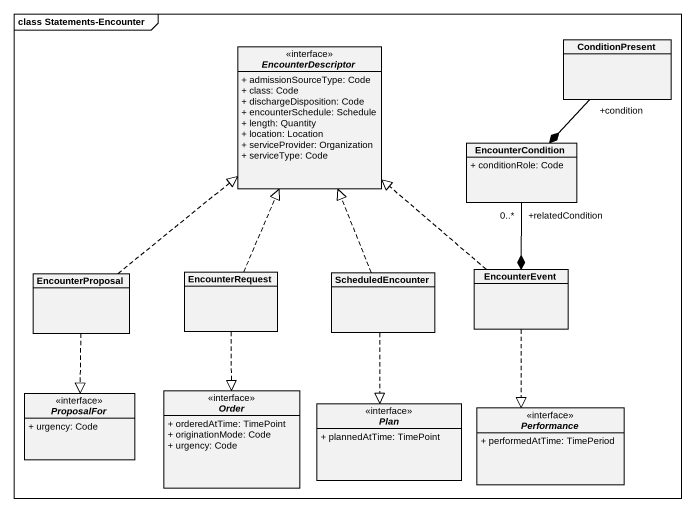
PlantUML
@startuml
mainframe class Statements-Encounter
hide circle
hide empty members
skinparam classAttributeIconSize 0
interface EncounterDescriptor {
  + admissionSourceType: Code
  + class: Code
  + dischargeDisposition: Code
  + encounterSchedule: Schedule
  + length: Quantity
  + location: Location
  + serviceProvider: Organization
  + serviceType: Code
}
class ConditionPresent
class EncounterCondition {
  + conditionRole: Code
}
class EncounterProposal
class EncounterRequest
class ScheduledEncounter
class EncounterEvent
interface ProposalFor {
  + urgency: Code
}
interface Order {
  + orderedAtTime: TimePoint
  + originationMode: Code
  + urgency: Code
}
interface Plan {
  + plannedAtTime: TimePoint
}
interface Performance {
  + performedAtTime: TimePeriod
}
ConditionPresent "+condition" --* EncounterCondition
EncounterCondition "+relatedCondition\n0..*" --* EncounterEvent
EncounterProposal .up.|> EncounterDescriptor
EncounterProposal ..|> ProposalFor
EncounterRequest .up.|> EncounterDescriptor
EncounterRequest ..|> Order
ScheduledEncounter .up.|> EncounterDescriptor
ScheduledEncounter ..|> Plan
EncounterEvent .up.|> EncounterDescriptor
EncounterEvent ..|> Performance
@enduml
